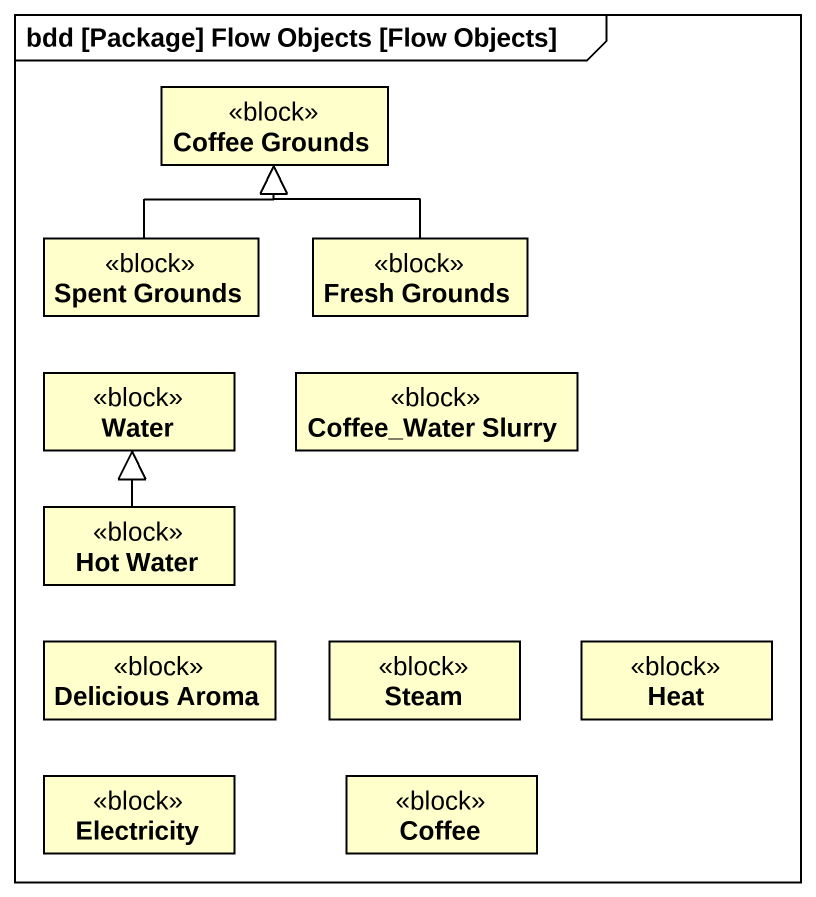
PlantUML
@startuml
mainframe bdd [Package] Flow Objects [Flow Objects]
hide circle
hide empty members
class "Coffee Grounds" as Coffee_Grounds <<block>>
class "Spent Grounds" as Spent_Grounds <<block>>
class "Fresh Grounds" as Fresh_Grounds <<block>>
class Water <<block>>
class "Coffee_Water Slurry" as Coffee_Water_Slurry <<block>>
class "Hot Water" as Hot_Water <<block>>
class "Delicious Aroma" as Delicious_Aroma <<block>>
class Steam <<block>>
class Heat <<block>>
class Electricity <<block>>
class Coffee <<block>>
Spent_Grounds -up-|> Coffee_Grounds
Fresh_Grounds -up-|> Coffee_Grounds
Hot_Water -up-|> Water
@enduml
